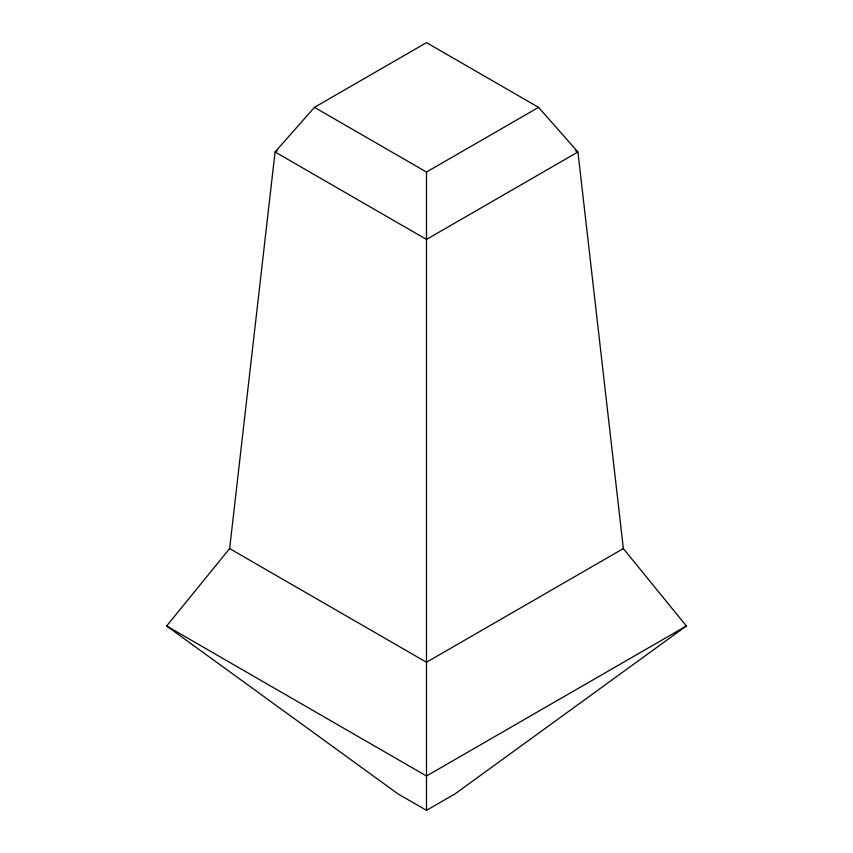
<?xml version="1.0" encoding="UTF-8"?>
<svg xmlns="http://www.w3.org/2000/svg" width="853" height="853" viewBox="0 0 853 853"><rect width="100%" height="100%" fill="white"/><g stroke="black" fill="none" stroke-linecap="round" stroke-linejoin="round"><path stroke-width="1.28" d="M229.638 548.586L275.071 151.994L314.437 107.35L426.5 42.65L538.563 107.35L577.929 151.994L623.362 548.586L686.356 625.974L455.086 793.844L426.5 810.35L397.914 793.844L166.644 625.974L229.638 548.586L426.5 662.248L623.362 548.586M277.364 150.672L275.071 151.994L426.5 239.426L577.929 151.994L575.636 150.672M314.437 107.35L426.5 172.039L538.563 107.35M686.356 625.974L426.5 776.006L166.644 625.974M426.5 172.039L426.5 810.35"/></g></svg>
